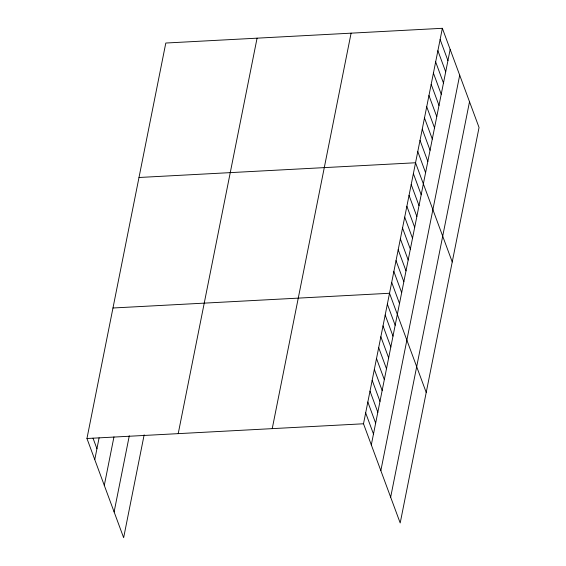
<?xml version="1.0" encoding="UTF-8"?>
<svg xmlns="http://www.w3.org/2000/svg" width="566" height="566" viewBox="0 0 566 566"><rect width="100%" height="100%" fill="white"/><g stroke="black" fill="none" stroke-linecap="round" stroke-linejoin="round"><path stroke-width="0.85" d="M144.16 434.801L123.643 537.7L86.952 438.501L165.803 43.03L442.357 28.3L479.048 127.499L400.197 522.97L363.499 423.778L442.357 28.3M94.763 459.62L99.1 437.865M104.293 485.387L113.964 436.86M114.113 511.933L129.289 435.806M178.212 433.641L257.07 38.17M272.239 428.632L351.097 33.161M371.31 444.89L450.168 49.412M380.84 470.657L459.698 75.179M390.66 497.203L469.518 101.731M138.995 177.491L415.543 162.76L452.241 261.959M112.974 307.996L389.521 293.266L426.219 392.464M86.952 438.501L363.499 423.778M440.122 39.507L447.932 60.619M437.886 50.714L445.697 71.825M435.657 61.913L443.468 83.032M433.422 73.12L441.232 94.232M431.186 84.327L438.997 105.439M428.95 95.534L436.761 116.646M426.714 106.733L434.525 127.852M424.486 117.94L432.297 139.059M422.25 129.147L430.061 150.259M420.014 140.354L427.825 161.466M417.779 151.554L425.59 172.672M413.378 173.635L421.189 194.754M411.206 184.516L419.017 205.628M409.041 195.39L416.852 216.502M406.869 206.265L414.68 227.376M404.704 217.139L412.515 238.258M402.532 228.013L410.343 249.132M400.367 238.887L408.178 260.006M398.195 249.769L406.006 270.881M396.03 260.643L403.841 281.755M393.858 271.517L401.669 292.629M391.693 282.392L399.504 303.51M387.356 304.147L395.167 325.259M385.184 315.021L392.995 336.133M383.019 325.896L390.83 347.008M380.847 336.77L388.658 357.889M378.682 347.644L386.493 368.763M376.51 358.519L384.321 379.637M374.345 369.4L382.156 390.512M372.173 380.274L379.984 401.386M370.008 391.148L377.819 412.26M367.836 402.023L375.647 423.142M365.671 412.897L373.482 434.016M93.022 438.183L96.928 448.739"/></g></svg>
